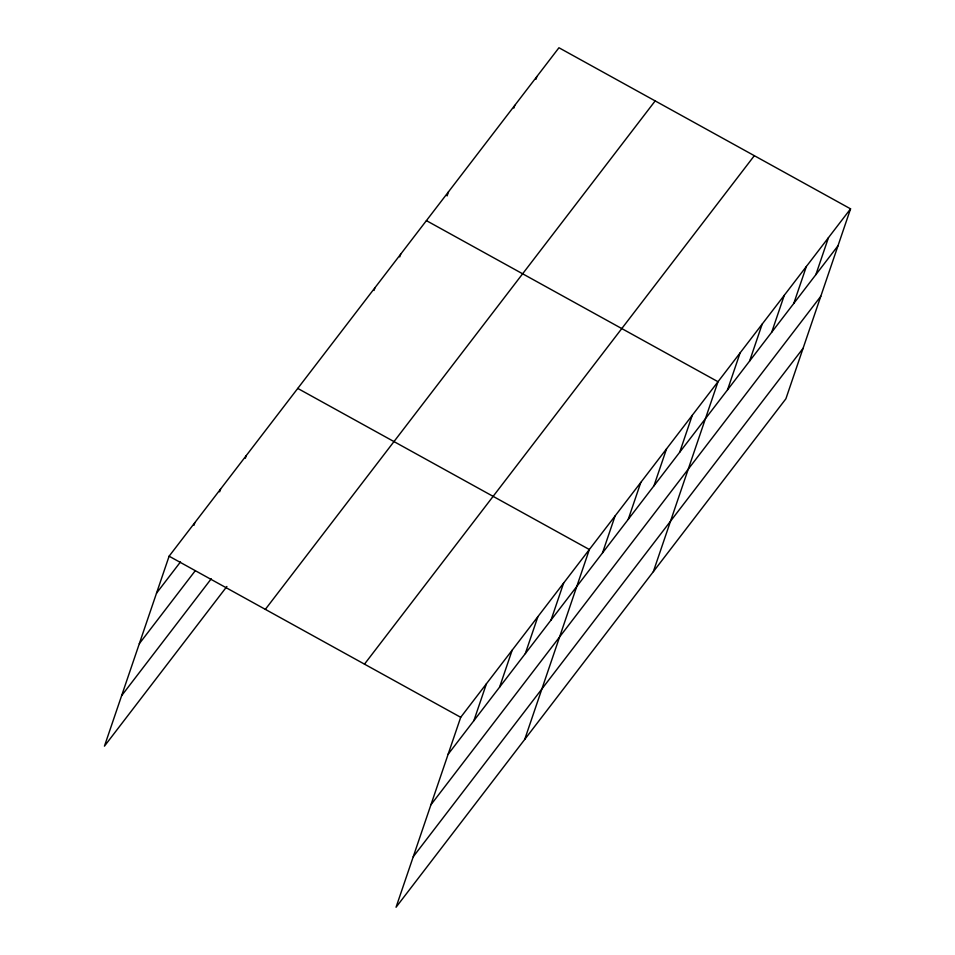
<?xml version="1.0" encoding="UTF-8"?>
<svg xmlns="http://www.w3.org/2000/svg" width="955" height="955" viewBox="0 0 955 955"><rect width="100%" height="100%" fill="white"/><g stroke="black" fill="none" stroke-linecap="round" stroke-linejoin="round"><path stroke-width="1.43" d="M850.559 208.847L460.704 717.301L396.05 907.25L785.893 398.796L850.559 208.847L558.95 47.75L169.107 556.204L104.441 746.153L226.884 586.466M193.901 525.393L194.832 522.648M219.638 491.825L220.569 489.091M245.363 458.269L246.294 455.535M374.014 290.475L374.945 287.742M399.739 256.919L400.682 254.185M447.095 195.918L448.492 191.812M513.838 108.118L514.769 105.372M535.934 79.301L536.865 76.567M473.859 720.715L486.441 683.744M499.584 687.158L512.167 650.188M525.31 653.602L537.904 616.632M551.047 620.034L563.629 583.075M524.701 739.457L589.354 549.519L297.757 388.422M602.498 552.921L615.092 515.951M628.235 519.365L640.817 482.394M653.96 485.809L666.542 448.838M679.697 452.252L692.279 415.282M653.339 571.663L718.005 381.725L426.408 220.629M727.519 389.879L740.101 352.908M749.603 361.062L762.186 324.091M771.7 332.256L784.282 295.286M793.784 303.439L806.378 266.469M815.88 274.622L828.463 237.664M156.525 593.174L180.483 561.934M139.335 643.658L195.238 570.756M121.631 695.67L211.246 578.79M265.335 609.374L655.178 100.908M364.476 664.143L754.331 155.689M448.122 754.271L837.965 245.817M430.944 804.755L820.787 296.301M413.229 856.766L803.083 348.312M169.107 556.204L460.704 717.301"/></g></svg>
